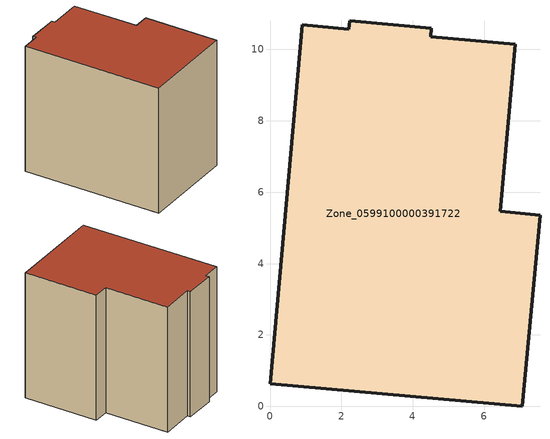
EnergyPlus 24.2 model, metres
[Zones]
Zone_0599100000391722
 floor ground (C_G): 2.21,10.56 2.23,10.8 4.52,10.6 4.5,10.36 6.88,10.15 6.45,5.46 7.57,5.36 7.07,0 0,0.63 0.9,10.69 z0
 wall outside (C_F): 7.07,0 7.57,5.36 6.45,5.46 6.88,10.15 4.5,10.36 4.52,10.6 2.23,10.8 2.21,10.56 0.9,10.69 0,0.63 7.07,0 z0:9.34
 roof outside (C_R): 0.9,10.69 0,0.63 7.07,0 7.57,5.36 6.45,5.46 6.88,10.15 4.5,10.36 4.52,10.6 2.23,10.8 2.21,10.56 z9.34
[BUILDING]
Pand.0599100000391722: North Axis=0; Terrain=City; Loads Convergence Tolerance Value=0.04; Temperature Convergence Tolerance Value=0.4; Solar Distribution=FullExterior; Maximum Number of Warmup Days=25; Minimum Number of Warmup Days=1
[Site:Location]
Rotterdam.The.Hague.AP_ZH_NLD Design_Conditions: Latitude=51.96; Longitude=4.45; Time Zone=1; Elevation=-4.5
[SITE:GROUNDTEMPERATURE:BUILDINGSURFACE]
18, 18, 18, 18, 18, 18, 18, 18, 18, 18, 18, 18
[MATERIAL] Thermal Absorptance=0.9; Solar Absorptance=0.7; Visible Absorptance=0.7
Name | Roughness | Thickness | Conductivity | Density | Specific Heat
G.TC.1992-2005 | MediumSmooth | 0.15 | 0.06 | 540 | 1210
F.TC.1992-2005 | Rough | 0.3 | 0.12 | 1920 | 840
R.TC.1992-2005 | MediumRough | 0.2 | 0.08 | 1500 | 1000
[CONSTRUCTION]
C_G: G.TC.1992-2005
C_F: F.TC.1992-2005
C_R: R.TC.1992-2005
[ZONE]
Zone_0599100000391722: Type=1; Multiplier=1; Ceiling Height=Autocalculate; Volume=Autocalculate; Floor Area=autocalculate; Part of Total Floor Area=Yes
[ZONEINFILTRATION:DESIGNFLOWRATE]
Infil_Zone_0599100000391722: Zone or ZoneList or Space or SpaceList=Zone_0599100000391722; Schedule=AlwaysOn; Design Flow Rate Calculation Method=Flow/Area; Flow Rate per Floor Area=0.0015; Constant Term Coefficient=1; Temperature Term Coefficient=0; Velocity Term Coefficient=0; Velocity Squared Term Coefficient=0
[HVACTEMPLATE:ZONE:IDEALLOADSAIRSYSTEM]
Zone_0599100000391722: Maximum Heating Supply Air Temperature=50; Minimum Cooling Supply Air Temperature=13; Maximum Heating Supply Air Humidity Ratio=0.0156; Minimum Cooling Supply Air Humidity Ratio=0.0077; Heating Limit=NoLimit; Cooling Limit=NoLimit; Dehumidification Control Type=ConstantSensibleHeatRatio; Cooling Sensible Heat Ratio=0.7; Dehumidification Setpoint=60; Humidification Control Type=None; Humidification Setpoint=30; Outdoor Air Method=None; Outdoor Air Flow Rate per Person=0.00944; Outdoor Air Flow Rate per Zone Floor Area=0; Outdoor Air Flow Rate per Zone=0; Demand Controlled Ventilation Type=None; Outdoor Air Economizer Type=NoEconomizer; Heat Recovery Type=None; Sensible Heat Recovery Effectiveness=0.7; Latent Heat Recovery Effectiveness=0.65
[ZONECONTROL:THERMOSTAT]
ThermostatControl_Zone_0599100000391722: Zone or ZoneList=Zone_0599100000391722; Control Type Schedule=DualSetpointControlType; Control 1=Thermostat_Zone_0599100000391722; Temperature Difference Between Cutout And Setpoint=0
[THERMOSTATSETPOINT:DUALSETPOINT]
Thermostat_Zone_0599100000391722: Heating Setpoint Temperature Schedule=HeatingSetpoint_Zone_0599100000391722; Cooling Setpoint Temperature Schedule=CoolingSetpoint_Zone_0599100000391722
[SCHEDULE:COMPACT]
HeatingSetpoint_Zone_0599100000391722: Through: 12/31, For: AllDays, Until: 24:00, 21
CoolingSetpoint_Zone_0599100000391722: Through: 12/31, For: AllDays, Until: 24:00, 24
DualSetpointControlType: Through: 12/31, For: AllDays, Until: 24:00, 4
AlwaysOn: Through: 12/31, For: AllDays, Until: 24:00, 1
